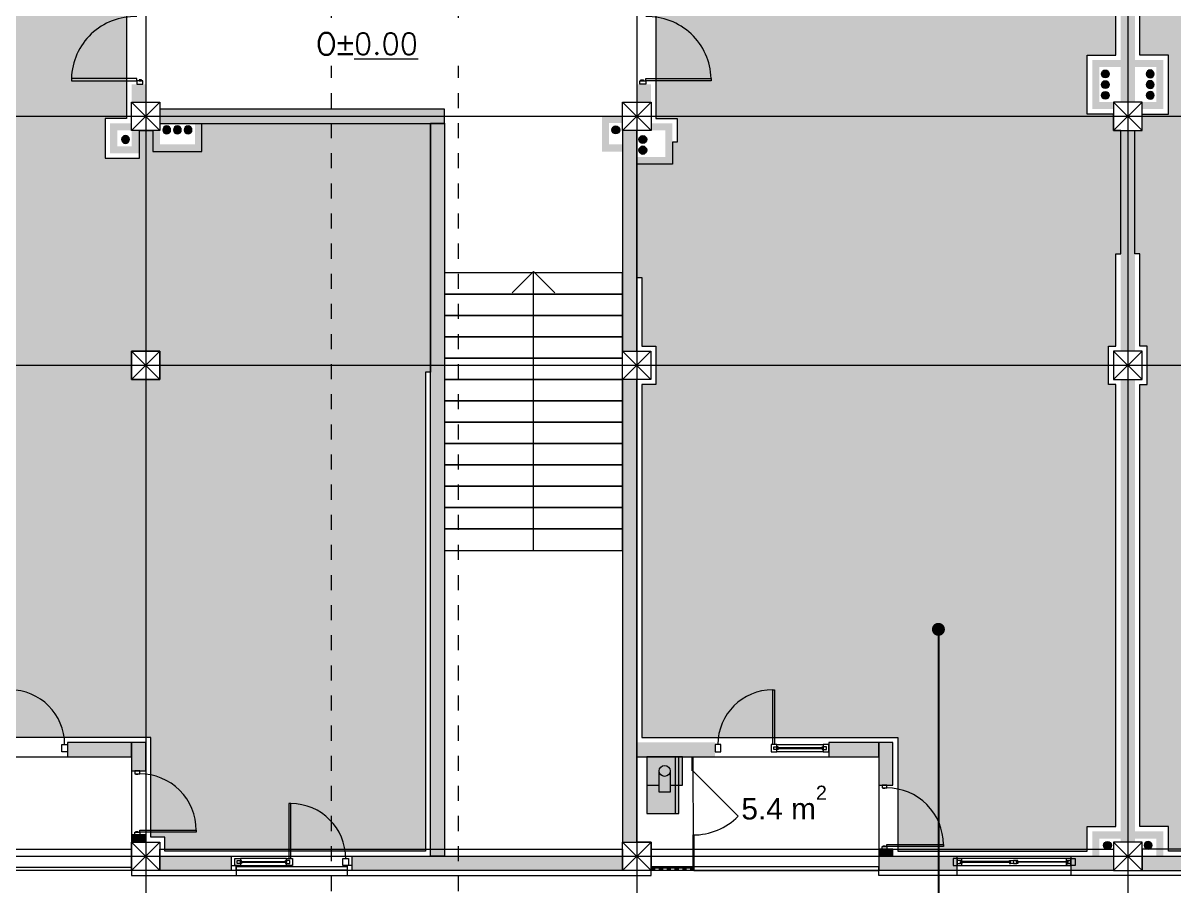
# Model space of a CAD drawing. Header units: millimetres. Extents: x 476244520 to 476657119, y 4620824743 to 4621446928.
# Drawn here: x 476395530 to 476411703, y 4621025421 to 4621037549 of the extents above; entities that cross this region are included whole.
import ezdxf

# ---------------------------------------------------------------- set-up
doc = ezdxf.new("R2010")
doc.units = ezdxf.units.MM
doc.header["$MEASUREMENT"] = 0
doc.set_wipeout_variables(frame=1)
doc.linetypes.add('Dashed', pattern=[423.333333, 211.666667, -211.666667])
doc.linetypes.add('Wipeout_Contour', pattern=[1000, 0, -1000])
for name, color, linetype, lineweight in [('2D Drafting - General_Pen_No__1_Pen_No__7', 7, 'Continuous', 0), ('2D Drafting - General_Pen_No__1_Pen_No__7_Pen_No__7', 7, 'Continuous', 0), ('2D Drafting - General_Pen_No__250_Pen_No__7_Pen_No__250', 7, 'Continuous', 0), ('2D Drafting - General_Pen_No__250_Pen_No__7_Pen_No__7', 7, 'Continuous', 0), ('2D Drafting - General_Pen_No__7_Pen_No__250', 7, 'Continuous', 0), ('2D Drafting - General_Pen_No__7_Pen_No__7_Pen_No__7', 7, 'Continuous', 0), ('Doors_Pen_No__7_Pen_No__7_Pen_No__7', 7, 'Continuous', 0), ('G-Anno-Nplt_Pen_No__151', 151, 'Continuous', 0), ('G-Anno-Nplt_Pen_No__4', 7, 'Continuous', 0), ('gegmebi_Pen_No__1_Pen_No__7', 7, 'Continuous', 0), ('gegmebi_Pen_No__7_Pen_No__7', 7, 'Continuous', 0), ('Interior - Furniture _Pen_No__7', 7, 'Continuous', 0), ('kar-panjara_Pen_No__7_Pen_No__7_Pen_No__7', 7, 'Continuous', 0), ('New_._Pen_No__1', 1, 'Continuous', 0), ('New_2D Drafting - General_Pen_No__250_Pen_No__7_Pen_No__255', 255, 'Continuous', 0), ('New_2D Drafting - General_Pen_No__2_Pen_No__250', 7, 'Continuous', 0), ('New_2D Drafting - General_Pen_No__30_Pen_No__9_Pen_No__9_Pen_No__255', 255, 'Continuous', 0), ('New_2D Drafting - General_Pen_No__30_Pen_No__9_Pen_No__9_Pen_No__7', 7, 'Continuous', 0), ('New_Doors_Pen_No__7_Pen_No__7_Pen_No__250', 7, 'Continuous', 0), ('New_Interior - Furniture _Pen_No__250', 7, 'Continuous', 0), ('New_reg_nak_Pen_No__250', 7, 'Continuous', 0), ('New_reg_nak_Pen_No__7', 7, 'Continuous', 0), ('New_shenobebi_Pen_No__1', 1, 'Continuous', 0), ('New_shenobebi_Pen_No__7', 7, 'Continuous', 0), ('New_Structural - Bearing_Pen_No__250', 7, 'Continuous', 0), ('shaxtebi da milebi_Pen_No__1_Pen_No__1_Pen_No__1', 1, 'Continuous', 0), ('zoma_Pen_No__5_Pen_No__5', 5, 'Continuous', 0)]:
    doc.layers.add(name, color=color, linetype=linetype, lineweight=lineweight)
doc.layers.add('shaxtebi da milebi_Pen_No__1_Pen_No__1_Pen_No__252', color=7, linetype='Continuous', lineweight=0, true_color=0x666666)
doc.layers.add('shaxtebi da milebi_Pen_No__5_Pen_No__5_Pen_No__252', color=7, linetype='Continuous', lineweight=0, true_color=0x666666)
doc.styles.add('GENERATED_STYLE_2', font='arial.ttf')
doc.dimstyles.new('GENERATED_STYLE__18', dxfattribs={"dimtxt": 0.18, "dimasz": 364.8, "dimexe": 0.18, "dimexo": 0.0625, "dimgap": 0.09, "dimtad": 0, "dimtih": 1, "dimtoh": 1, "dimdec": 4, "dimzin": 0, "dimdsep": 46, "dimcen": 0.09, "dimadec": 0, "dimazin": 0, "dimtfac": 1, "dimtdec": 4, "dimtmove": 0, "dimatfit": 3, "dimldrblk": 'ARROWHEAD_11', "dimfxl": 1, "dimtolj": 1, "dimtzin": 0, "dimarcsym": 0})

# ---------------------------------------------------------------- blocks, each defined once
blk = doc.blocks.new('ARROWHEAD_11')
at = {"color": 0, "linetype": 'Continuous', "lineweight": 0}
blk.add_line((0, 0), (-1, 0), dxfattribs=at)
at = {"color": 0, "linetype": 'Continuous', "lineweight": 0, "const_width": 0.25, "flags": 128}
blk.add_lwpolyline([(-0.125, 0, 1), (0.125, 0, 1)], format="xyb", close=True, dxfattribs=at)

msp = doc.modelspace()

# ---------------------------------------------------------------- hatches: boundary and pattern name
at = {"layer": '2D Drafting - General_Pen_No__250_Pen_No__7_Pen_No__7', "linetype": 'Continuous', "lineweight": 0}
for points in [[(476411154.207, 4621042938.242), (476411154.207, 4621036438.242), (476410954.207, 4621036438.242), (476410954.207, 4621042938.242)], [(476410954.207, 4621037028.43), (476410554.207, 4621037028.43), (476410554.207, 4621036338.242), (476410654.207, 4621036338.242), (476410854.207, 4621036338.242), (476410854.207, 4621036438.242), (476410654.207, 4621036438.242), (476410654.207, 4621036928.242), (476410954.207, 4621036928.242)], [(476411154.207, 4621037028.43), (476411554.207, 4621037028.43), (476411554.207, 4621036338.242), (476411454.207, 4621036338.242), (476411254.207, 4621036338.242), (476411254.207, 4621036438.242), (476411454.207, 4621036438.242), (476411454.207, 4621036928.242), (476411154.207, 4621036928.242)], [(476397054.207, 4621036688.242), (476397254.207, 4621036688.242), (476397254.207, 4621036438.242), (476397054.207, 4621036438.242)], [(476404354.207, 4621036688.242), (476404154.207, 4621036688.242), (476404154.207, 4621036438.242), (476404354.207, 4621036438.242)], [(476401453.418, 4621036138.242), (476401453.418, 4621036338.242), (476397454.207, 4621036338.242), (476397454.207, 4621036138.242)], [(476403664.019, 4621036241.499), (476403664.019, 4621035741.499), (476403954.207, 4621035741.499), (476403954.207, 4621035841.499), (476403764.207, 4621035841.499), (476403764.207, 4621036141.956), (476403954.207, 4621036141.956), (476403954.207, 4621036241.499)], [(476396754.207, 4621036138.242), (476397054.207, 4621036138.242), (476397054.207, 4621036038.242), (476396854.207, 4621036038.242), (476396854.207, 4621035817.411), (476397054.559, 4621035817.411), (476397054.559, 4621036038.242), (476397154.207, 4621036038.242), (476397154.207, 4621035817.411), (476397154.207, 4621035717.223), (476396754.207, 4621035717.223)], [(476397354.474, 4621035841.499), (476397354.474, 4621036038.242), (476397454.207, 4621036038.242), (476397454.207, 4621035841.499), (476397944.207, 4621035841.499), (476397944.207, 4621036141.499), (476398044.395, 4621036141.499), (476398044.395, 4621035741.499), (476397354.474, 4621035741.499)], [(476401254.207, 4621025838.242), (476401254.207, 4621036141.499), (476401454.207, 4621036141.499), (476401454.207, 4621025838.242)], [(476403954.207, 4621032938.242), (476404154.207, 4621032938.242), (476404154.207, 4621036038.242), (476403954.207, 4621036038.242)], [(476404154.207, 4621035567.223), (476404654.207, 4621035567.223), (476404654.207, 4621036138.242), (476404354.207, 4621036138.242), (476404354.207, 4621036038.242), (476404554.207, 4621036038.242), (476404554.207, 4621035667.411), (476404154.207, 4621035667.411)], [(476411154.207, 4621036038.242), (476411154.207, 4621032938.242), (476410954.207, 4621032938.242), (476410954.207, 4621036038.242)], [(476403954.207, 4621026038.242), (476404154.207, 4621026038.242), (476404154.207, 4621032538.242), (476403954.207, 4621032538.242)], [(476411154.207, 4621032538.242), (476411154.207, 4621026038.242), (476410954.207, 4621026038.242), (476410954.207, 4621032538.242)], [(476396154.365, 4621027238.237), (476397054.207, 4621027238.237), (476397054.207, 4621027438.237), (476396154.365, 4621027438.237)], [(476397054.015, 4621027438.237), (476397054.015, 4621027038.223), (476397254.015, 4621027038.223), (476397254.015, 4621027438.237)], [(476405253.839, 4621027238.116), (476404154.316, 4621027238.059), (476404154.306, 4621027438.059), (476405253.829, 4621027438.116)], [(476406853.834, 4621027438.198), (476406853.844, 4621027238.198), (476407554.316, 4621027238.235), (476407554.306, 4621027438.235)], [(476407554.114, 4621027438.235), (476407554.145, 4621026838.22), (476407754.145, 4621026838.23), (476407754.114, 4621027438.245)], [(476404944.305, 4621027238.099), (476404944.315, 4621027038.099), (476404934.315, 4621027038.099), (476404934.305, 4621027238.099)], [(476410554.207, 4621026188.371), (476410554.207, 4621025838.394), (476410654.207, 4621025838.4), (476410654.207, 4621026088.183), (476410954.207, 4621026088.183), (476410954.207, 4621026188.371)], [(476411554.207, 4621026188.371), (476411554.207, 4621025838.446), (476411454.207, 4621025838.441), (476411454.207, 4621026088.183), (476411154.207, 4621026088.183), (476411154.207, 4621026188.371)], [(476397254.207, 4621026138.224), (476397054.207, 4621026138.224), (476397054.207, 4621026038.242), (476397254.207, 4621026038.242)], [(476404954.373, 4621026138.101), (476404954.397, 4621025678.104), (476404944.397, 4621025678.104), (476404944.373, 4621026138.1)], [(476407754.384, 4621025938.232), (476407554.384, 4621025938.222), (476407554.389, 4621025838.239), (476407754.389, 4621025838.249)], [(476397454.207, 4621025838.242), (476398454.231, 4621025838.242), (476398454.231, 4621025638.242), (476397454.207, 4621025638.242)], [(476403954.207, 4621025638.242), (476400154.233, 4621025638.242), (476400154.233, 4621025838.242), (476403954.207, 4621025838.242)], [(476404944.207, 4621025688.242), (476404354.207, 4621025688.242), (476404354.207, 4621025678.242), (476404944.207, 4621025678.242)], [(476407554.389, 4621025838.239), (476408654.272, 4621025838.296), (476408654.283, 4621025638.296), (476407554.399, 4621025638.239)], [(476410254.274, 4621025838.379), (476410854.389, 4621025838.41), (476410854.399, 4621025638.41), (476410254.285, 4621025638.379)], [(476411853.865, 4621025838.242), (476411254.025, 4621025838.41), (476411254.015, 4621025638.41), (476411853.855, 4621025638.379)]]:
    msp.add_hatch(color=7, dxfattribs=at).paths.add_polyline_path(points)
at = {"layer": 'G-Anno-Nplt_Pen_No__151', "linetype": 'Continuous', "lineweight": 0, "true_color": 0x1f2f3f}
h = msp.add_hatch(color=169, dxfattribs=at)
h.paths.add_polyline_path([(476390354.207, 4621032098.054), (476390424.207, 4621032098.054), (476390754.207, 4621032098.054), (476390754.207, 4621032638.242), (476390554.207, 4621032638.242), (476390554.207, 4621033008.242), (476390424.207, 4621033008.242), (476390424.207, 4621035032.55), (476390424.207, 4621035968.242), (476390624.207, 4621035968.242), (476390624.207, 4621036268.242), (476390824.207, 4621036268.242), (476390824.207, 4621036948.43), (476390424.207, 4621036948.43), (476390424.207, 4621042868.242), (476390624.207, 4621042868.242), (476390624.207, 4621043068.242), (476396984.207, 4621043068.242), (476396984.207, 4621036208.242), (476396684.207, 4621036208.242), (476396684.207, 4621035647.223), (476397164.207, 4621035647.223), (476397164.207, 4621035968.242), (476397164.207, 4621036038.242), (476397354.474, 4621036038.242), (476397354.474, 4621035968.242), (476397354.474, 4621035741.499), (476398044.395, 4621035741.499), (476398044.395, 4621036138.242), (476401254.207, 4621036138.242), (476401254.207, 4621032640.081), (476401184.207, 4621032640.081), (476401184.207, 4621026108.242), (476401184.207, 4621025908.3), (476397524.207, 4621025908.3), (476397524.207, 4621026108.242), (476397324.207, 4621026108.242), (476397324.207, 4621027508.238), (476390424.207, 4621027508.238), (476390424.207, 4621031109.89), (476390354.207, 4621031109.89)])
h.paths.add_polyline_path([(476397054.207, 4621032938.242), (476397054.207, 4621032538.242), (476397454.207, 4621032538.242), (476397454.207, 4621032938.242)], flags=0)
for points in [[(476404654.207, 4621035567.223), (476404154.207, 4621035567.223), (476404154.207, 4621033970.318), (476404224.207, 4621033970.318), (476404224.207, 4621033008.242), (476404423.418, 4621033008.242), (476404423.418, 4621032468.242), (476404224.207, 4621032468.242), (476404224.207, 4621027508.245), (476407824.383, 4621027508.245), (476407824.383, 4621025908.3), (476410484.207, 4621025908.3), (476410484.207, 4621026258.371), (476410884.207, 4621026258.371), (476410884.207, 4621032468.242), (476410784.207, 4621032468.242), (476410784.207, 4621033008.242), (476410884.207, 4621033008.242), (476410884.207, 4621034303.804), (476410954.207, 4621034303.804), (476410954.207, 4621036038.242), (476410884.207, 4621036038.242), (476410854.207, 4621036038.242), (476410854.207, 4621036268.241), (476410484.207, 4621036268.241), (476410484.207, 4621037098.43), (476410884.207, 4621037098.43), (476410884.207, 4621042868.242), (476410784.207, 4621042868.242), (476410784.207, 4621043068.242), (476404424.208, 4621043068.242), (476404424.208, 4621036208.242), (476404724.207, 4621036208.242), (476404724.207, 4621035872.045), (476404654.207, 4621035872.045)], [(476417454.207, 4621035567.223), (476417954.207, 4621035567.223), (476417954.207, 4621033970.318), (476417884.207, 4621033970.318), (476417884.207, 4621033008.242), (476417684.997, 4621033008.242), (476417684.997, 4621032468.242), (476417884.207, 4621032468.242), (476417884.207, 4621027508.245), (476414284.031, 4621027508.245), (476414284.031, 4621025908.3), (476411624.207, 4621025908.3), (476411624.207, 4621026258.371), (476411224.207, 4621026258.371), (476411224.207, 4621032468.242), (476411324.207, 4621032468.242), (476411324.207, 4621033008.242), (476411224.207, 4621033008.242), (476411224.207, 4621034303.804), (476411154.207, 4621034303.804), (476411154.207, 4621036038.242), (476411224.207, 4621036038.242), (476411254.207, 4621036038.242), (476411254.207, 4621036268.241), (476411624.207, 4621036268.241), (476411624.207, 4621037098.43), (476411224.207, 4621037098.43), (476411224.207, 4621042868.242), (476411324.207, 4621042868.242), (476411324.207, 4621043068.242), (476417684.207, 4621043068.242), (476417684.207, 4621036208.242), (476417384.207, 4621036208.242), (476417384.207, 4621035872.045), (476417454.207, 4621035872.045)]]:
    msp.add_hatch(color=169, dxfattribs=at).paths.add_polyline_path(points)
at = {"layer": 'New_2D Drafting - General_Pen_No__250_Pen_No__7_Pen_No__255', "linetype": 'Continuous', "lineweight": 0}
for points in [[(476404295.744, 4621027238.065), (476404745.744, 4621027238.088), (476404745.785, 4621026438.088), (476404295.785, 4621026438.065)], [(476404295.744, 4621027238.066), (476404795.744, 4621027238.087), (476404795.761, 4621026838.092), (476404622.776, 4621026838.084), (476404622.78, 4621026738.081), (476404468.754, 4621026738.075), (476404468.75, 4621026838.078), (476404295.761, 4621026838.07)]]:
    msp.add_hatch(color=255, dxfattribs=at).paths.add_polyline_path(points)
at = {"layer": 'New_2D Drafting - General_Pen_No__30_Pen_No__9_Pen_No__9_Pen_No__255', "linetype": 'Continuous', "lineweight": 0}
for points in [[(476404364.207, 4621025638.242), (476404364.207, 4621025678.242), (476404404.207, 4621025678.242), (476404404.207, 4621025638.242)], [(476404474.207, 4621025638.242), (476404474.207, 4621025678.242), (476404514.207, 4621025678.242), (476404514.207, 4621025638.242)], [(476404584.207, 4621025638.242), (476404584.207, 4621025678.242), (476404624.207, 4621025678.242), (476404624.207, 4621025638.242)], [(476404694.207, 4621025638.242), (476404694.207, 4621025678.242), (476404734.207, 4621025678.242), (476404734.207, 4621025638.242)], [(476404804.207, 4621025638.242), (476404804.207, 4621025678.242), (476404844.207, 4621025678.242), (476404844.207, 4621025638.242)], [(476404914.207, 4621025638.242), (476404914.207, 4621025678.242), (476404954.207, 4621025678.242), (476404954.207, 4621025638.242)]]:
    msp.add_hatch(color=255, dxfattribs=at).paths.add_polyline_path(points)
at = {"layer": 'shaxtebi da milebi_Pen_No__1_Pen_No__1_Pen_No__1', "linetype": 'Continuous', "lineweight": 0}
for points in [[(476410739.207, 4621036588.242, 1), (476410739.207, 4621036478.242, 1)], [(476411369.207, 4621036588.242, -1), (476411369.207, 4621036478.242, -1)], [(476397604.207, 4621036046.5, -1), (476397494.207, 4621036046.5, -1)], [(476403804.207, 4621036046.5, 1), (476403914.207, 4621036046.5, 1)], [(476396969.084, 4621035857.411, -1), (476396969.084, 4621035967.411, -1)], [(476404239.207, 4621035857.411, 1), (476404239.207, 4621035967.411, 1)], [(476410769.084, 4621026048.183, 1), (476410769.084, 4621025938.183, 1)], [(476411339.33, 4621026048.183, -1), (476411339.33, 4621025938.183, -1)]]:
    msp.add_hatch(color=1, dxfattribs=at).paths.add_polyline_path(points)
at = {"layer": 'shaxtebi da milebi_Pen_No__1_Pen_No__1_Pen_No__252', "linetype": 'Continuous', "lineweight": 0, "true_color": 0x666666}
msp.add_hatch(color=251, dxfattribs=at).paths.add_polyline_path([(476404239.207, 4621035707.411, 1), (476404239.207, 4621035817.411, 1)])
at = {"layer": 'shaxtebi da milebi_Pen_No__5_Pen_No__5_Pen_No__252', "linetype": 'Continuous', "lineweight": 0, "true_color": 0x666666}
for points in [[(476410739.207, 4621036888.242, -1), (476410739.207, 4621036778.242, -1)], [(476411369.207, 4621036888.242, 1), (476411369.207, 4621036778.242, 1)], [(476410739.207, 4621036738.242, -1), (476410739.207, 4621036628.242, -1)], [(476411369.207, 4621036738.242, 1), (476411369.207, 4621036628.242, 1)], [(476397754.207, 4621036046.5, 1), (476397644.207, 4621036046.5, 1)], [(476397904.207, 4621036046.5, 1), (476397794.207, 4621036046.5, 1)]]:
    msp.add_hatch(color=251, dxfattribs=at).paths.add_polyline_path(points)

# ---------------------------------------------------------------- linework, layer by layer
at = {"layer": '2D Drafting - General_Pen_No__1_Pen_No__7', "color": 7, "linetype": 'Continuous', "lineweight": 0}
for p, q in [((476397054.207, 4621036038.242), (476397454.207, 4621036438.242)), ((476397454.207, 4621036038.242), (476397054.207, 4621036438.242)), ((476403954.207, 4621036038.242), (476404354.207, 4621036438.242)), ((476404354.207, 4621036038.242), (476403954.207, 4621036438.242)), ((476410854.207, 4621036038.242), (476411254.207, 4621036438.242)), ((476411254.207, 4621036038.242), (476410854.207, 4621036438.242)), ((476397054.207, 4621032538.242), (476397454.207, 4621032938.242)), ((476397454.207, 4621032538.242), (476397054.207, 4621032938.242)), ((476403953.418, 4621032538.242), (476404353.418, 4621032938.242)), ((476404353.418, 4621032538.242), (476403953.418, 4621032938.242)), ((476411254.207, 4621032538.242), (476410854.207, 4621032938.242)), ((476410854.207, 4621032538.242), (476411254.207, 4621032938.242)), ((476397054.207, 4621025638.242), (476397454.207, 4621026038.242)), ((476397454.207, 4621025638.242), (476397054.207, 4621026038.242)), ((476403954.207, 4621025638.242), (476404354.207, 4621026038.242)), ((476404354.207, 4621025638.242), (476403954.207, 4621026038.242)), ((476411254.207, 4621025638.242), (476410854.207, 4621026038.242)), ((476410854.207, 4621025638.242), (476411254.207, 4621026038.242))]:
    msp.add_line(p, q, dxfattribs=at)
at = {"layer": '2D Drafting - General_Pen_No__1_Pen_No__7', "color": 7, "linetype": 'Continuous', "lineweight": 0, "flags": 128}
for points in [[(476397454.207, 4621036038.242), (476397054.207, 4621036038.242), (476397054.207, 4621036438.242), (476397454.207, 4621036438.242)], [(476404354.207, 4621036038.242), (476403954.207, 4621036038.242), (476403954.207, 4621036438.242), (476404354.207, 4621036438.242)], [(476410854.207, 4621036038.242), (476411254.207, 4621036038.242), (476411254.207, 4621036438.242), (476410854.207, 4621036438.242)], [(476397454.207, 4621032538.242), (476397054.207, 4621032538.242), (476397054.207, 4621032938.242), (476397454.207, 4621032938.242)], [(476404353.418, 4621032538.242), (476403953.418, 4621032538.242), (476403953.418, 4621032938.242), (476404353.418, 4621032938.242)], [(476410854.207, 4621032538.242), (476411254.207, 4621032538.242), (476411254.207, 4621032938.242), (476410854.207, 4621032938.242)], [(476397454.207, 4621025638.242), (476397054.207, 4621025638.242), (476397054.207, 4621026038.242), (476397454.207, 4621026038.242)], [(476404354.207, 4621025638.242), (476403954.207, 4621025638.242), (476403954.207, 4621026038.242), (476404354.207, 4621026038.242)], [(476410854.207, 4621025638.242), (476411254.207, 4621025638.242), (476411254.207, 4621026038.242), (476410854.207, 4621026038.242)], [(476397054.207, 4621025638.242), (476390554.207, 4621025638.242), (476390554.207, 4621025938.242), (476397054.207, 4621025938.242)], [(476403954.207, 4621025638.242), (476397454.207, 4621025638.242), (476397454.207, 4621025938.242), (476403954.207, 4621025938.242)], [(476410854.207, 4621025638.242), (476404354.207, 4621025638.242), (476404354.207, 4621025938.242), (476410854.207, 4621025938.242)], [(476411254.207, 4621025638.242), (476417754.207, 4621025638.242), (476417754.207, 4621025938.242), (476411254.207, 4621025938.242)]]:
    msp.add_lwpolyline(points, close=True, dxfattribs=at)
at = {"layer": '2D Drafting - General_Pen_No__1_Pen_No__7_Pen_No__7', "color": 7, "linetype": 'Continuous', "lineweight": 0}
for centre, start, end in [((476397103.176, 4621036745.964), 88.396194, 178.396194), ((476404305.238, 4621036745.964), 1.603806, 91.603806)]:
    msp.add_arc(centre, 893.239, start, end, dxfattribs=at)
at = {"layer": '2D Drafting - General_Pen_No__250_Pen_No__7_Pen_No__250', "color": 7, "linetype": 'Continuous', "lineweight": 0, "flags": 128}
for points in [[(476401254.207, 4621025838.242), (476401254.207, 4621036141.499), (476401454.207, 4621036141.499), (476401454.207, 4621025838.242)], [(476403954.207, 4621032938.242), (476404154.207, 4621032938.242), (476404154.207, 4621036038.242), (476403954.207, 4621036038.242)], [(476403954.207, 4621026038.242), (476404154.207, 4621026038.242), (476404154.207, 4621032538.242), (476403954.207, 4621032538.242)], [(476397054.015, 4621027438.237), (476397054.015, 4621027038.223), (476397254.015, 4621027038.223), (476397254.015, 4621027438.237)], [(476407554.114, 4621027438.235), (476407554.145, 4621026838.22), (476407754.145, 4621026838.23), (476407754.114, 4621027438.245)], [(476404944.305, 4621027238.099), (476404944.315, 4621027038.099), (476404934.315, 4621027038.099), (476404934.305, 4621027238.099)], [(476397254.207, 4621026138.224), (476397054.207, 4621026138.224), (476397054.207, 4621026038.242), (476397254.207, 4621026038.242)], [(476404954.373, 4621026138.101), (476404954.397, 4621025678.104), (476404944.397, 4621025678.104), (476404944.373, 4621026138.1)], [(476407754.384, 4621025938.232), (476407554.384, 4621025938.222), (476407554.389, 4621025838.239), (476407754.389, 4621025838.249)], [(476397454.207, 4621025838.242), (476398454.231, 4621025838.242), (476398454.231, 4621025638.242), (476397454.207, 4621025638.242)], [(476403954.207, 4621025638.242), (476400154.233, 4621025638.242), (476400154.233, 4621025838.242), (476403954.207, 4621025838.242)], [(476404944.207, 4621025688.242), (476404354.207, 4621025688.242), (476404354.207, 4621025678.242), (476404944.207, 4621025678.242)]]:
    msp.add_lwpolyline(points, close=True, dxfattribs=at)
at = {"layer": '2D Drafting - General_Pen_No__250_Pen_No__7_Pen_No__7', "color": 7, "linetype": 'Continuous', "lineweight": 0, "flags": 128}
for points in [[(476401453.418, 4621036138.242), (476401453.418, 4621036338.242), (476397454.207, 4621036338.242), (476397454.207, 4621036138.242)], [(476396154.365, 4621027238.237), (476397054.207, 4621027238.237), (476397054.207, 4621027438.237), (476396154.365, 4621027438.237)], [(476406853.834, 4621027438.198), (476406853.844, 4621027238.198), (476407554.316, 4621027238.235), (476407554.306, 4621027438.235)]]:
    msp.add_lwpolyline(points, close=True, dxfattribs=at)
at = {"layer": '2D Drafting - General_Pen_No__7_Pen_No__250', "color": 7, "linetype": 'Continuous', "lineweight": 0, "flags": 128}
for points in [[(476398454.231, 4621025708.318), (476398524.246, 4621025708.318), (476398524.245, 4621025568.242)], [(476400154.231, 4621025708.368), (476400084.217, 4621025708.37), (476400084.223, 4621025568.242)]]:
    msp.add_lwpolyline(points, dxfattribs=at)
at = {"layer": '2D Drafting - General_Pen_No__7_Pen_No__7_Pen_No__7', "color": 7, "linetype": 'Continuous', "lineweight": 0, "flags": 128}
for points in [[(476406773.836, 4621027308.738), (476406123.836, 4621027308.733), (476406123.835, 4621027408.672), (476406773.835, 4621027408.677)], [(476398584.253, 4621025708.321), (476399234.253, 4621025708.349), (476399234.248, 4621025808.288), (476398584.248, 4621025808.26)]]:
    msp.add_lwpolyline(points, close=True, dxfattribs=at)
at = {"layer": '2D Drafting - General_Pen_No__7_Pen_No__7_Pen_No__7', "color": 7, "linetype": 'Continuous', "lineweight": 0}
for centre, radius, start, end in [((476395344.054, 4621027408.759), 770.311, 0.005711, 90.0025313), ((476406064.146, 4621027408.682), 770.311, 90.0004378, 179.9972581), ((476397168.875, 4621026204.4), 794.311, 359.9985151, 90.0001966), ((476407669.048, 4621026004.404), 794.311, 0.0014842, 90.0031657), ((476399293.937, 4621025808.301), 770.311, 0.005711, 90.0025313)]:
    msp.add_arc(centre, radius, start, end, dxfattribs=at)
at = {"layer": 'Doors_Pen_No__7_Pen_No__7_Pen_No__7', "color": 7, "linetype": 'Continuous', "lineweight": 0, "flags": 128}
for points in [[(476397128.176, 4621036737.631), (476397128.176, 4621036770.964), (476396210.287, 4621036770.964), (476396210.287, 4621036737.631)], [(476397212.843, 4621036688.242), (476397212.843, 4621036737.631), (476397128.176, 4621036737.631), (476397128.176, 4621036688.242)], [(476397194.843, 4621036737.631), (476397194.843, 4621036748.742), (476397161.509, 4621036748.742), (476397161.509, 4621036737.631)], [(476404195.572, 4621036688.242), (476404195.572, 4621036737.631), (476404280.238, 4621036737.631), (476404280.238, 4621036688.242)], [(476404213.572, 4621036737.631), (476404213.572, 4621036748.742), (476404246.905, 4621036748.742), (476404246.905, 4621036737.631)], [(476404280.238, 4621036737.631), (476404280.238, 4621036770.964), (476405198.127, 4621036770.964), (476405198.127, 4621036737.631)], [(476406090.813, 4621027408.682), (476406064.146, 4621027408.682), (476406064.141, 4621028178.993), (476406090.807, 4621028178.994)], [(476397101.14, 4621027038.224), (476397101.139, 4621026998.713), (476397168.872, 4621026998.711), (476397168.873, 4621027038.223)], [(476397115.539, 4621026989.824), (476397115.539, 4621026998.713), (476397142.205, 4621026998.712), (476397142.205, 4621026989.823)], [(476407601.27, 4621026838.224), (476407601.271, 4621026798.713), (476407669.004, 4621026798.715), (476407669.003, 4621026838.226)], [(476407615.671, 4621026789.824), (476407615.671, 4621026798.713), (476407642.337, 4621026798.714), (476407642.338, 4621026789.825)], [(476399267.27, 4621025808.3), (476399293.937, 4621025808.301), (476399293.903, 4621026578.613), (476399267.236, 4621026578.611)], [(476397101.14, 4621026138.224), (476397101.141, 4621026177.735), (476397168.874, 4621026177.734), (476397168.873, 4621026138.223)], [(476397115.541, 4621026177.735), (476397115.541, 4621026186.624), (476397142.208, 4621026186.623), (476397142.207, 4621026177.734)], [(476397168.874, 4621026177.734), (476397168.875, 4621026204.4), (476397963.186, 4621026204.38), (476397963.185, 4621026177.713)], [(476407601.316, 4621025938.224), (476407601.315, 4621025977.735), (476407669.049, 4621025977.737), (476407669.05, 4621025938.226)], [(476407615.715, 4621025977.735), (476407615.715, 4621025986.624), (476407642.382, 4621025986.625), (476407642.382, 4621025977.736)], [(476407669.049, 4621025977.737), (476407669.048, 4621026004.404), (476408463.359, 4621026004.424), (476408463.36, 4621025977.757)]]:
    msp.add_lwpolyline(points, close=True, dxfattribs=at)
at = {"layer": 'G-Anno-Nplt_Pen_No__4', "color": 7, "linetype": 'Continuous', "lineweight": 0, "flags": 128}
for points in [[(476396984.207, 4621043068.242), (476396984.207, 4621036208.242), (476396684.207, 4621036208.242), (476396684.207, 4621035647.223), (476397164.207, 4621035647.223), (476397164.207, 4621035968.242), (476397164.207, 4621036038.242), (476397354.474, 4621036038.242), (476397354.474, 4621035968.242), (476397354.474, 4621035741.499), (476398044.395, 4621035741.499), (476398044.395, 4621036138.242), (476401254.207, 4621036138.242), (476401254.207, 4621032640.081), (476401184.207, 4621032640.081), (476401184.207, 4621026108.242), (476401184.207, 4621025908.3), (476397524.207, 4621025908.3), (476397524.207, 4621026108.242), (476397324.207, 4621026108.242), (476397324.207, 4621027508.238), (476390424.207, 4621027508.238)], [(476404424.208, 4621043068.242), (476404424.208, 4621036208.242), (476404724.207, 4621036208.242), (476404724.207, 4621035872.045), (476404654.207, 4621035872.045), (476404654.207, 4621035567.223), (476404154.207, 4621035567.223), (476404154.207, 4621033970.318), (476404224.207, 4621033970.318), (476404224.207, 4621033008.242), (476404423.418, 4621033008.242), (476404423.418, 4621032468.242), (476404224.207, 4621032468.242), (476404224.207, 4621027508.245), (476407824.383, 4621027508.245), (476407824.383, 4621025908.3), (476410484.207, 4621025908.3), (476410484.207, 4621026258.371), (476410884.207, 4621026258.371), (476410884.207, 4621032468.242), (476410784.207, 4621032468.242), (476410784.207, 4621033008.242), (476410884.207, 4621033008.242), (476410884.207, 4621034303.804), (476410954.207, 4621034303.804), (476410954.207, 4621036038.242), (476410884.207, 4621036038.242), (476410854.207, 4621036038.242), (476410854.207, 4621036268.241), (476410484.207, 4621036268.241), (476410484.207, 4621037098.43), (476410884.207, 4621037098.43), (476410884.207, 4621042868.242)], [(476414284.031, 4621025908.3), (476411624.207, 4621025908.3), (476411624.207, 4621026258.371), (476411224.207, 4621026258.371), (476411224.207, 4621032468.242), (476411324.207, 4621032468.242), (476411324.207, 4621033008.242), (476411224.207, 4621033008.242), (476411224.207, 4621034303.804), (476411154.207, 4621034303.804), (476411154.207, 4621036038.242), (476411224.207, 4621036038.242), (476411254.207, 4621036038.242), (476411254.207, 4621036268.241), (476411624.207, 4621036268.241), (476411624.207, 4621037098.43), (476411224.207, 4621037098.43), (476411224.207, 4621042868.242), (476411324.207, 4621042868.242), (476411324.207, 4621043068.242), (476417684.207, 4621043068.242)]]:
    msp.add_lwpolyline(points, dxfattribs=at)
msp.add_lwpolyline([(476397054.207, 4621032938.242), (476397054.207, 4621032538.242), (476397454.207, 4621032538.242), (476397454.207, 4621032938.242)], close=True, dxfattribs=at)
at = {"layer": 'gegmebi_Pen_No__1_Pen_No__7', "color": 7, "linetype": 'Continuous', "lineweight": 0, "flags": 128}
for points in [[(476404622.776, 4621026838.084), (476404795.761, 4621026838.092), (476404795.744, 4621027238.087), (476404295.744, 4621027238.066), (476404295.761, 4621026838.07), (476404468.75, 4621026838.078)], [(476404622.767, 4621027038.083), (476404622.78, 4621026738.081), (476404468.754, 4621026738.075), (476404468.741, 4621027038.076)]]:
    msp.add_lwpolyline(points, dxfattribs=at)
at = {"layer": 'gegmebi_Pen_No__7_Pen_No__7', "color": 7, "linetype": 'Continuous', "lineweight": 0, "flags": 128}
for points in [[(476402704.207, 4621030138.241), (476402704.207, 4621034058.241), (476402404.207, 4621033758.241)], [(476402704.207, 4621034058.241), (476403004.207, 4621033758.241)]]:
    msp.add_lwpolyline(points, dxfattribs=at)
at = {"layer": 'kar-panjara_Pen_No__7_Pen_No__7_Pen_No__7', "color": 7, "linetype": 'Continuous', "lineweight": 0, "flags": 128}
for points in [[(476396154.37, 4621027308.827), (476396074.37, 4621027308.823), (476396074.365, 4621027408.823), (476396154.365, 4621027408.827)], [(476405253.836, 4621027308.708), (476405333.836, 4621027308.709), (476405333.835, 4621027408.709), (476405253.835, 4621027408.708)], [(476406043.836, 4621027308.672), (476406123.836, 4621027308.672), (476406123.835, 4621027408.672), (476406043.835, 4621027408.672)], [(476406078.836, 4621027378.672), (476406123.836, 4621027378.672), (476406123.836, 4621027363.672), (476406123.836, 4621027353.672), (476406138.836, 4621027353.672), (476406138.836, 4621027338.672), (476406078.836, 4621027338.672)], [(476406138.836, 4621027378.672), (476406123.836, 4621027378.672), (476406123.836, 4621027363.672), (476406138.836, 4621027363.672)], [(476406773.836, 4621027363.677), (476406123.836, 4621027363.672), (476406123.836, 4621027353.672), (476406773.836, 4621027353.677)], [(476406818.836, 4621027378.678), (476406773.836, 4621027378.677), (476406773.836, 4621027363.677), (476406773.836, 4621027353.677), (476406758.836, 4621027353.677), (476406758.836, 4621027338.677), (476406818.836, 4621027338.678)], [(476406758.836, 4621027378.677), (476406773.836, 4621027378.677), (476406773.836, 4621027363.677), (476406758.836, 4621027363.677)], [(476406773.836, 4621027308.738), (476406853.836, 4621027308.739), (476406853.835, 4621027408.739), (476406773.835, 4621027408.738)], [(476398584.253, 4621025708.321), (476398504.253, 4621025708.317), (476398504.248, 4621025808.317), (476398584.248, 4621025808.321)], [(476398539.249, 4621025778.258), (476398584.249, 4621025778.26), (476398584.25, 4621025763.26), (476398584.251, 4621025753.26), (476398599.251, 4621025753.26), (476398599.251, 4621025738.26), (476398539.251, 4621025738.258)], [(476398599.249, 4621025778.26), (476398584.249, 4621025778.26), (476398584.25, 4621025763.26), (476398599.25, 4621025763.26)], [(476398584.25, 4621025763.26), (476399234.25, 4621025763.288), (476399234.251, 4621025753.288), (476398584.251, 4621025753.26)], [(476399219.249, 4621025778.288), (476399234.249, 4621025778.288), (476399234.25, 4621025763.288), (476399219.25, 4621025763.288)], [(476399279.249, 4621025778.29), (476399234.249, 4621025778.288), (476399234.25, 4621025763.288), (476399234.251, 4621025753.288), (476399219.251, 4621025753.288), (476399219.251, 4621025738.288), (476399279.251, 4621025738.29)], [(476399314.253, 4621025708.292), (476399234.253, 4621025708.288), (476399234.248, 4621025808.288), (476399314.248, 4621025808.292)], [(476400104.253, 4621025708.37), (476400024.253, 4621025708.366), (476400024.248, 4621025808.366), (476400104.248, 4621025808.37)], [(476408719.704, 4621025808.689), (476408599.704, 4621025808.683), (476408599.709, 4621025708.683), (476408719.709, 4621025708.689)], [(476408654.279, 4621025708.687), (476410254.281, 4621025708.825), (476410254.276, 4621025808.77), (476408654.274, 4621025808.631)], [(476408654.278, 4621025738.802), (476408704.708, 4621025738.804), (476408704.707, 4621025753.804), (476408704.706, 4621025763.804), (476408719.706, 4621025763.805), (476408719.706, 4621025778.805), (476408654.276, 4621025778.802)], [(476408704.707, 4621025753.804), (476409404.707, 4621025753.841), (476409404.706, 4621025763.841), (476408704.706, 4621025763.804)], [(476408719.708, 4621025738.805), (476408704.708, 4621025738.804), (476408704.707, 4621025753.804), (476408719.707, 4621025753.805)], [(476409449.708, 4621025738.843), (476409404.708, 4621025738.841), (476409404.707, 4621025753.841), (476409404.706, 4621025763.841), (476409389.706, 4621025763.84), (476409389.706, 4621025778.84), (476409449.706, 4621025778.843)], [(476409389.708, 4621025738.84), (476409404.708, 4621025738.841), (476409404.707, 4621025753.841), (476409389.707, 4621025753.84)], [(476409449.708, 4621025738.843), (476409494.708, 4621025738.845), (476409494.707, 4621025753.845), (476409494.706, 4621025763.845), (476409509.706, 4621025763.846), (476409509.706, 4621025778.846), (476409449.706, 4621025778.843)], [(476410209.279, 4621025753.882), (476409485.438, 4621025753.845), (476409485.438, 4621025763.845), (476410209.278, 4621025763.882)], [(476409509.708, 4621025738.846), (476409494.708, 4621025738.845), (476409494.707, 4621025753.845), (476409509.707, 4621025753.846)], [(476410194.601, 4621025808.765), (476410314.601, 4621025808.772), (476410314.606, 4621025708.772), (476410194.606, 4621025708.765)], [(476410254.279, 4621025738.885), (476410209.279, 4621025738.882), (476410209.279, 4621025753.882), (476410209.278, 4621025763.882), (476410194.604, 4621025763.882), (476410194.603, 4621025778.882), (476410254.277, 4621025778.885)], [(476410194.605, 4621025738.882), (476410209.279, 4621025738.882), (476410209.279, 4621025753.882), (476410194.604, 4621025753.882)]]:
    msp.add_lwpolyline(points, close=True, dxfattribs=at)
at = {"layer": 'New_2D Drafting - General_Pen_No__30_Pen_No__9_Pen_No__9_Pen_No__7', "color": 7, "linetype": 'Continuous', "lineweight": 0, "flags": 128}
for points in [[(476404364.207, 4621025638.242), (476404364.207, 4621025678.242), (476404404.207, 4621025678.242), (476404404.207, 4621025638.242)], [(476404474.207, 4621025638.242), (476404474.207, 4621025678.242), (476404514.207, 4621025678.242), (476404514.207, 4621025638.242)], [(476404584.207, 4621025638.242), (476404584.207, 4621025678.242), (476404624.207, 4621025678.242), (476404624.207, 4621025638.242)], [(476404694.207, 4621025638.242), (476404694.207, 4621025678.242), (476404734.207, 4621025678.242), (476404734.207, 4621025638.242)], [(476404804.207, 4621025638.242), (476404804.207, 4621025678.242), (476404844.207, 4621025678.242), (476404844.207, 4621025638.242)], [(476404914.207, 4621025638.242), (476404914.207, 4621025678.242), (476404954.207, 4621025678.242), (476404954.207, 4621025638.242)]]:
    msp.add_lwpolyline(points, close=True, dxfattribs=at)
at = {"layer": 'New_Doors_Pen_No__7_Pen_No__7_Pen_No__250', "color": 7, "linetype": 'Continuous', "lineweight": 0, "flags": 128}
msp.add_lwpolyline([(476391144.52, 4621025687.366), (476397054.207, 4621025687.367)], dxfattribs=at)
at = {"layer": 'New_Interior - Furniture _Pen_No__250', "color": 7, "linetype": 'Continuous', "lineweight": 0, "flags": 128}
for points in [[(476397054.207, 4621027238.237), (476397054.207, 4621025638.242), (476390554.207, 4621025638.242), (476390554.207, 4621026038.242), (476390354.399, 4621026038.242), (476390354.399, 4621027238.237)], [(476407554.316, 4621027238.235), (476407554.399, 4621025638.239), (476404354.207, 4621025638.073), (476404354.186, 4621026038.073), (476404154.378, 4621026038.063), (476404154.316, 4621027238.059)]]:
    msp.add_lwpolyline(points, close=True, dxfattribs=at)
at = {"layer": 'New_reg_nak_Pen_No__250', "color": 7, "linetype": 'Continuous', "lineweight": 0}
for p, q in [((476404700.307, 4621026438.086), (476404700.266, 4621027238.086)), ((476404944.327, 4621027038.099), (476404944.373, 4621026138.1))]:
    msp.add_line(p, q, dxfattribs=at)
at = {"layer": 'New_reg_nak_Pen_No__250', "color": 7, "linetype": 'Continuous', "lineweight": 0, "flags": 128}
for points in [[(476404295.744, 4621027238.065), (476404295.785, 4621026438.065), (476404745.785, 4621026438.088), (476404745.744, 4621027238.088)], [(476400084.216, 4621025694.3), (476400084.216, 4621025644.352), (476398524.246, 4621025644.352), (476398524.246, 4621025694.3)], [(476404954.207, 4621025638.242), (476407554.399, 4621025638.242), (476407554.399, 4621025688.242), (476404954.207, 4621025688.242)]]:
    msp.add_lwpolyline(points, close=True, dxfattribs=at)
at = {"layer": 'New_reg_nak_Pen_No__250', "color": 7, "linetype": 'Continuous', "lineweight": 0}
msp.add_circle((476404545.754, 4621027038.079), 77.013, dxfattribs=at)
at = {"layer": 'New_reg_nak_Pen_No__7', "color": 7, "linetype": 'Continuous', "lineweight": 0, "flags": 128}
msp.add_lwpolyline([(476410254.274, 4621025838.404), (476410254.288, 4621025568.242), (476408654.286, 4621025568.159), (476408654.272, 4621025838.321)], close=True, dxfattribs=at)
for points in [[(476397054.207, 4621025638.242), (476397054.207, 4621025568.242), (476404354.207, 4621025568.242), (476404354.207, 4621025638.242)], [(476414554.015, 4621025638.242), (476414554.015, 4621025568.242), (476407554.399, 4621025568.242), (476407554.399, 4621025638.242)]]:
    msp.add_lwpolyline(points, dxfattribs=at)
at = {"layer": 'New_shenobebi_Pen_No__1', "color": 1, "linetype": 'Dashed', "lineweight": 0}
for points in [[(476399865.328, 4621022806.612), (476399865.328, 4621042098.268), (476398266.855, 4621042098.268), (476398266.855, 4621047635.478)], [(476401650.445, 4621022806.612), (476401650.445, 4621047635.478)]]:
    msp.add_lwpolyline(points, dxfattribs=at)
at = {"layer": 'New_shenobebi_Pen_No__7', "color": 7, "linetype": 'Continuous', "lineweight": 0}
for points in [[(476403954.207, 4621034038.241), (476401454.207, 4621034038.241), (476401454.207, 4621033738.241), (476403954.207, 4621033738.241)], [(476403954.207, 4621033738.241), (476401454.207, 4621033738.241), (476401454.207, 4621033438.241), (476403954.207, 4621033438.241)], [(476403954.207, 4621033438.241), (476401454.207, 4621033438.241), (476401454.207, 4621033138.241), (476403954.207, 4621033138.241)], [(476403954.207, 4621033138.241), (476401454.207, 4621033138.241), (476401454.207, 4621032838.241), (476403954.207, 4621032838.241)], [(476403954.207, 4621032838.241), (476401454.207, 4621032838.241), (476401454.207, 4621032538.241), (476403954.207, 4621032538.241)], [(476403954.207, 4621032538.241), (476401454.207, 4621032538.241), (476401454.207, 4621032238.241), (476403954.207, 4621032238.241)], [(476403954.207, 4621032238.241), (476401454.207, 4621032238.241), (476401454.207, 4621031938.241), (476403954.207, 4621031938.241)], [(476403954.207, 4621031938.241), (476401454.207, 4621031938.241), (476401454.207, 4621031638.241), (476403954.207, 4621031638.241)], [(476403954.207, 4621031638.241), (476401454.207, 4621031638.241), (476401454.207, 4621031338.241), (476403954.207, 4621031338.241)], [(476403954.207, 4621031338.241), (476401454.207, 4621031338.241), (476401454.207, 4621031038.241), (476403954.207, 4621031038.241)], [(476403954.207, 4621031038.241), (476401454.207, 4621031038.241), (476401454.207, 4621030738.241), (476403954.207, 4621030738.241)], [(476403954.207, 4621030738.241), (476401454.207, 4621030738.241), (476401454.207, 4621030438.241), (476403954.207, 4621030438.241)], [(476403954.207, 4621030438.241), (476401454.207, 4621030438.241), (476401454.207, 4621030138.241), (476403954.207, 4621030138.241)]]:
    msp.add_lwpolyline(points, close=True, dxfattribs=at)
at = {"layer": 'New_Structural - Bearing_Pen_No__250', "color": 7, "linetype": 'Continuous', "lineweight": 0}
msp.add_line((476404944.315, 4621027038.1), (476405580.747, 4621026401.734), dxfattribs=at)
msp.add_arc((476404944.327, 4621027038.088), 899.988, 270.0029691, 315.0029691, dxfattribs=at)
at = {"layer": 'shaxtebi da milebi_Pen_No__1_Pen_No__1_Pen_No__1', "color": 1, "linetype": 'Continuous', "lineweight": 0, "flags": 128}
for points in [[(476410739.207, 4621036588.242, -1), (476410739.207, 4621036478.242, -1)], [(476411369.207, 4621036588.242, 1), (476411369.207, 4621036478.242, 1)], [(476397604.207, 4621036046.5, 1), (476397494.207, 4621036046.5, 1)], [(476403804.207, 4621036046.5, -1), (476403914.207, 4621036046.5, -1)], [(476396969.084, 4621035857.411, 1), (476396969.084, 4621035967.411, 1)], [(476404239.207, 4621035857.411, -1), (476404239.207, 4621035967.411, -1)], [(476410769.084, 4621026048.183, -1), (476410769.084, 4621025938.183, -1)], [(476411339.33, 4621026048.183, 1), (476411339.33, 4621025938.183, 1)]]:
    msp.add_lwpolyline(points, format="xyb", close=True, dxfattribs=at)
at = {"layer": 'shaxtebi da milebi_Pen_No__1_Pen_No__1_Pen_No__252', "color": 251, "linetype": 'Continuous', "lineweight": 0, "true_color": 0x666666, "flags": 128}
for points in [[(476404239.207, 4621035707.411, 1), (476404239.207, 4621035817.411, 1)], [(476404239.207, 4621035707.411, -1), (476404239.207, 4621035817.411, -1)]]:
    msp.add_lwpolyline(points, format="xyb", close=True, dxfattribs=at)
at = {"layer": 'shaxtebi da milebi_Pen_No__5_Pen_No__5_Pen_No__252', "color": 251, "linetype": 'Continuous', "lineweight": 0, "true_color": 0x666666, "flags": 128}
for points in [[(476410739.207, 4621036888.242, -1), (476410739.207, 4621036778.242, -1)], [(476411369.207, 4621036888.242, 1), (476411369.207, 4621036778.242, 1)], [(476410739.207, 4621036738.242, -1), (476410739.207, 4621036628.242, -1)], [(476411369.207, 4621036738.242, 1), (476411369.207, 4621036628.242, 1)], [(476397754.207, 4621036046.5, 1), (476397644.207, 4621036046.5, 1)], [(476397904.207, 4621036046.5, 1), (476397794.207, 4621036046.5, 1)]]:
    msp.add_lwpolyline(points, format="xyb", close=True, dxfattribs=at)
at = {"layer": 'zoma_Pen_No__5_Pen_No__5', "color": 5, "linetype": 'Continuous', "lineweight": 0}
for p, q in [((476397254.207, 4621047464.053), (476397254.207, 4621022753.247)), ((476404154.207, 4621047464.053), (476404154.207, 4621022753.247)), ((476411054.207, 4621047464.053), (476411054.207, 4621022753.247)), ((476386273.656, 4621036238.242), (476436160.037, 4621036238.242)), ((476386273.656, 4621036238.242), (476436160.037, 4621036238.242)), ((476386273.656, 4621032738.242), (476436160.037, 4621032738.242)), ((476386273.656, 4621032738.242), (476436160.037, 4621032738.242)), ((476386273.656, 4621025838.242), (476436160.037, 4621025838.242)), ((476386273.656, 4621025838.242), (476436160.037, 4621025838.242))]:
    msp.add_line(p, q, dxfattribs=at)

# ---------------------------------------------------------------- texts
at = {"layer": 'Interior - Furniture _Pen_No__7', "color": 7, "lineweight": 0, "insert": (476405623.907, 4621026351.441), "char_height": 300, "attachment_point": 7, "style": 'GENERATED_STYLE_2'}
msp.add_mtext('{\\fArial CYR|b0|i0|c204|p34;5.4 m{\\H0.66x;\\S2^  ;}}', dxfattribs=at)

# ---------------------------------------------------------------- leaders
at = {"layer": 'New_2D Drafting - General_Pen_No__2_Pen_No__250', "color": 7, "linetype": 'Continuous', "lineweight": 0, "annotation_type": 0, "has_hookline": 1, "hookline_direction": 0, "text_width": 1933.333}
for points in [[(476394639.231, 4621029027.955), (476394639.231, 4621021569.82), (476395739.141, 4621021569.82)], [(476408392.791, 4621029027.955), (476408392.791, 4621021569.82), (476409492.701, 4621021569.82)]]:
    msp.add_leader(points, dimstyle='GENERATED_STYLE__18', dxfattribs=at)

# ---------------------------------------------------------------- next in the draw order: wipeouts: each hides what was drawn before it
at = {"color": 1, "linetype": 'Wipeout_Contour', "lineweight": 0, "ltscale": 18582117118.29719}
msp.add_wipeout([(476398942.818, 4621037487.148), (476401783.817, 4621037487.148), (476401783.817, 4621036951.247), (476398942.818, 4621036951.247)], dxfattribs=at).dxf.layer = 'New_._Pen_No__1'

# ---------------------------------------------------------------- next in the draw order: texts
at = {"layer": 'New_._Pen_No__1', "color": 1, "linetype": 'Continuous', "lineweight": 0, "insert": (476400363.318, 4621037414.484), "char_height": 308.82353, "attachment_point": 2}
msp.add_mtext('\\A1;{\\pqc;\\Ftxt.shx;O\\fArial|b0|i0|c0|p34;\\H1.029412x;±\\Ftxt.shx;\\L\\H0.943673x;\\L0.00}', dxfattribs=at)

doc.saveas('drawing.dxf')
